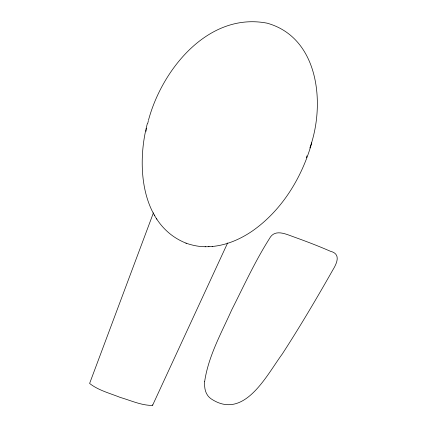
<?xml version="1.0" encoding="UTF-8"?>
<svg xmlns="http://www.w3.org/2000/svg" width="427" height="427" viewBox="0 0 427 427"><rect width="100%" height="100%" fill="white"/><g stroke="black" fill="none" stroke-linecap="round" stroke-linejoin="round"><path stroke-width="0.64" d="M145.997 131.329L146.199 130.059M147.416 123.339C136.272 164.555 140.35 225.194 186.337 243.262M146.344 129.434L146.632 128.185M147.79 123.189L148.366 120.692M148.516 120.067C162.18 69.073 208.691 11.785 267.211 23.191C319.22 37.811 325.459 104.578 309.863 147.945M311.785 142.789C301.985 177.402 282.108 210.223 252.293 231.055C239.414 239.841 224.378 246.155 208.643 246.705M227.639 242.936L152.535 405.436C141.428 405.501 130.774 400.478 120.217 397.42C109.91 393.24 98.413 390.411 89.611 383.446L153.432 212.833M306.26 157.718L306.96 155.887M185.91 243.123C192.177 245.322 198.763 246.726 205.424 246.737M212.192 246.464L212.699 246.438M205.168 246.753L209.022 246.694M154.312 214.968L154.809 215.779M156.399 218.416L156.869 219.179M152.706 404.801L152.765 405.175M204.693 381.3C204.314 386.227 204.746 391.591 207.821 395.669A15.772 10.947 11.1 0 0 212.059 399.437C244.634 420.045 266.758 374.997 282.226 354.09C300.074 326.532 316.791 298.249 332.98 269.693C337.052 262.979 341.034 253.846 330.402 251.263C318.275 245.947 305.881 241.239 293.413 236.777C285.476 233.943 274.609 228.594 269.352 238.773C254.962 261.489 243.764 286.079 231.642 310.039C221.325 333.145 208.483 355.979 204.693 381.3"/></g></svg>
